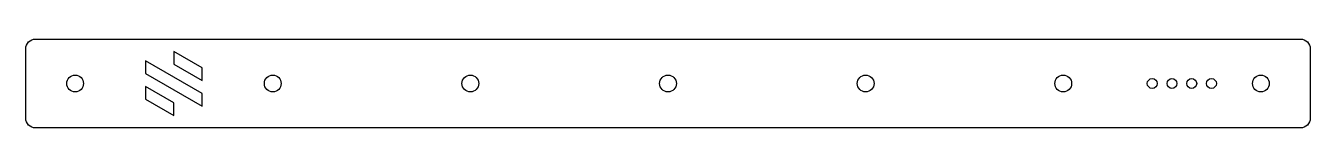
# Model space of a CAD drawing. Header units: millimetres. Extents: x -260 to 0, y -28 to -10.
import ezdxf

# ---------------------------------------------------------------- set-up
doc = ezdxf.new("R2010")
doc.units = ezdxf.units.MM
doc.layers.get('0').update_dxf_attribs({"linetype": 'CONTINUOUS'})

msp = doc.modelspace()

# ---------------------------------------------------------------- linework, layer by layer
msp.add_lwpolyline([(-260, -12, -0.414214), (-258, -10), (-2, -10, -0.414214), (0, -12), (0, -26, -0.414214), (-2, -28), (-258, -28, -0.414214), (-260, -26)], format="xyb", close=True)
for points in [[(-224.26, -18.41), (-224.26, -15.82), (-230, -12.5), (-230, -15.1)], [(-224.26, -23.61), (-224.26, -21.01), (-235.74, -14.39), (-235.74, -16.99)], [(-230, -22.9), (-235.74, -19.59), (-235.74, -22.18), (-230, -25.5)]]:
    msp.add_lwpolyline(points, close=True)
for centre, radius in [((-250, -19), 1.7), ((-210, -19), 1.7), ((-170, -19), 1.7), ((-130, -19), 1.7), ((-90, -19), 1.7), ((-50, -19), 1.7), ((-32, -19), 1), ((-28, -19), 1), ((-24, -19), 1), ((-20, -19), 1), ((-10, -19), 1.7)]:
    msp.add_circle(centre, radius)

doc.saveas('drawing.dxf')
